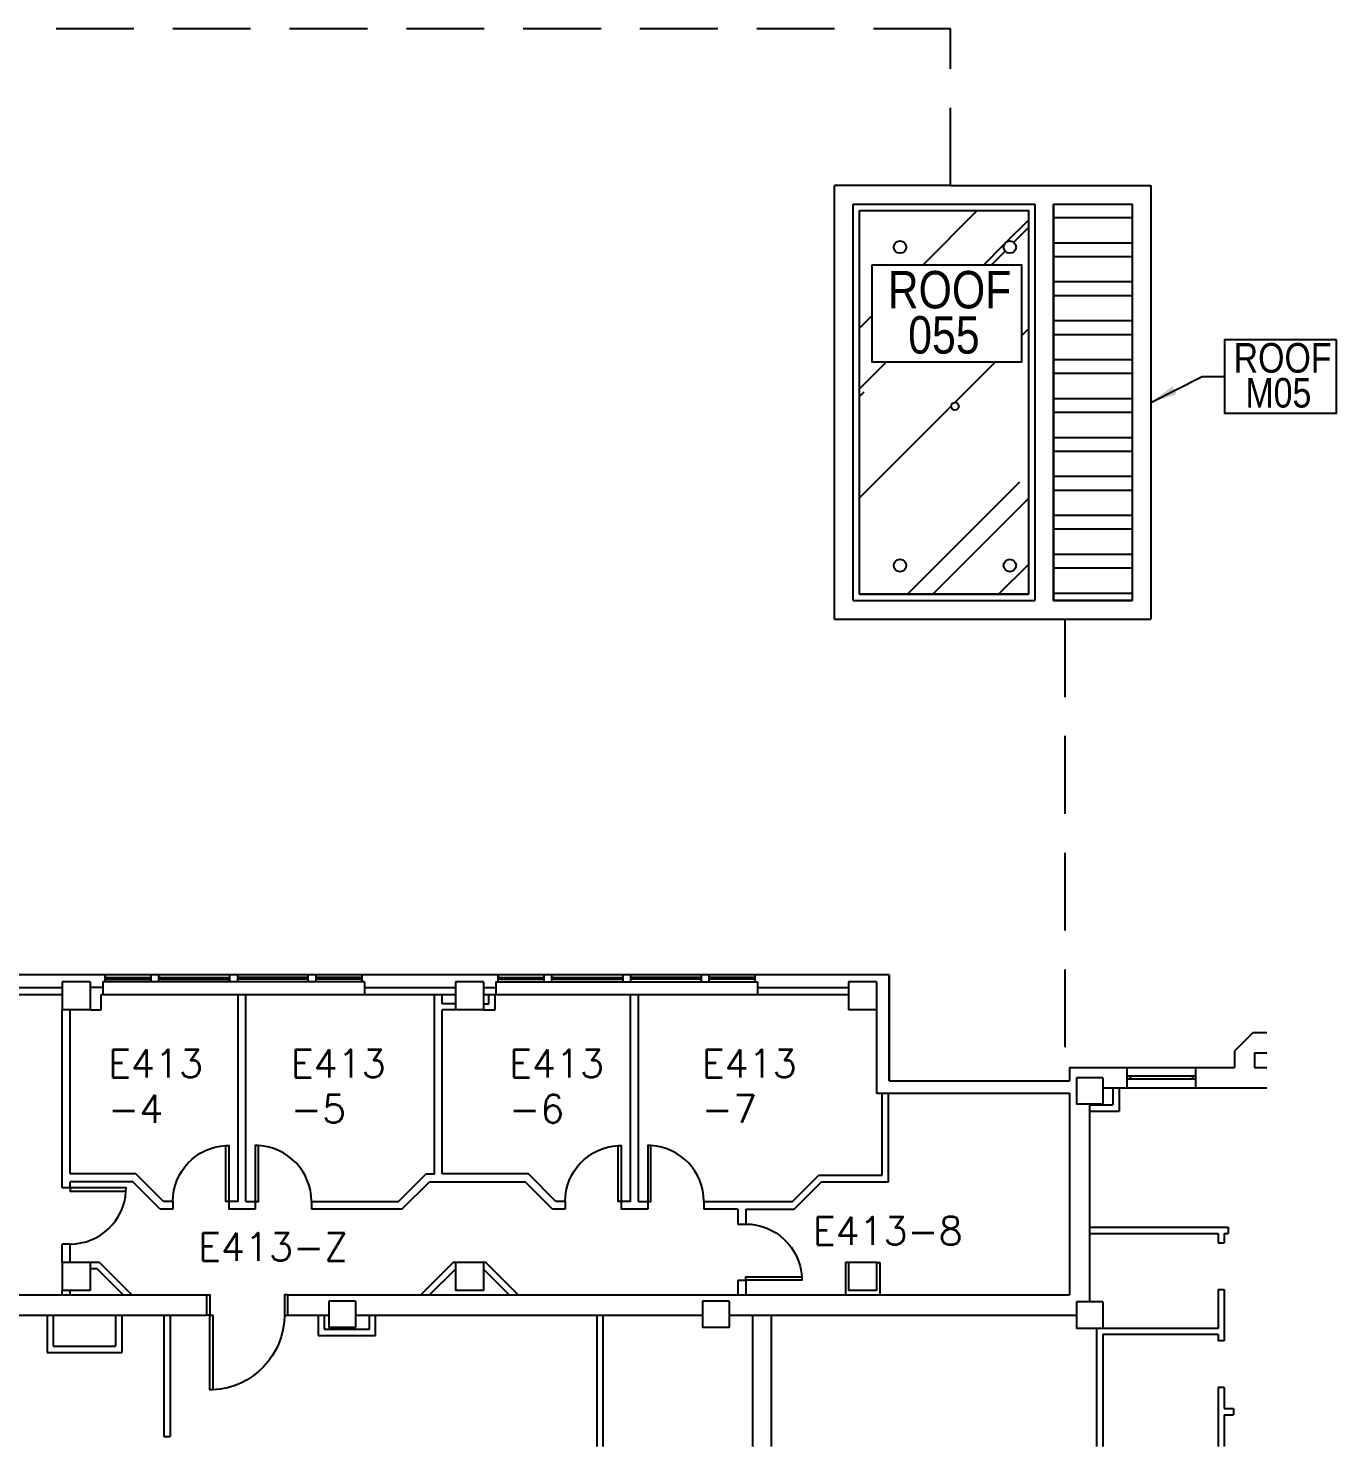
# Model space of a CAD drawing. Extents: x 2774 to 7164, y 18116 to 19938.
# Drawn here: x 6324 to 7164, y 19027 to 19938 of the extents above; entities that cross this region are included whole.
import ezdxf
from ezdxf.enums import TextEntityAlignment as Align

# ---------------------------------------------------------------- set-up
doc = ezdxf.new("R2010")
doc.units = 0
doc.header["$MEASUREMENT"] = 0
doc.linetypes.add('HIDDEN', pattern=[0.375, 0.25, -0.125])
doc.layers.get('0').update_dxf_attribs({"linetype": 'CONTINUOUS'})
for name, color, linetype in [('ARDOOR', 7, 'CONTINUOUS'), ('ARROOMNO', 4, 'CONTINUOUS'), ('ARWALL', 7, 'CONTINUOUS'), ('COL', 14, 'CONTINUOUS'), ('EXROOF', 9, 'CONTINUOUS'), ('EXROOF_LOWER', 254, 'HIDDEN'), ('EXROOF_TEXT', 134, 'CONTINUOUS'), ('EXWALL', 8, 'CONTINUOUS'), ('EXWINDOW', 8, 'CONTINUOUS')]:
    doc.layers.add(name, color=color, linetype=linetype)
doc.styles.add('ARIAL_NARROW', font='ARIALN.TTF', dxfattribs={"height": 17})
doc.styles.add('ROMANS', font='romans.shx', dxfattribs={"height": 18})
doc.dimstyles.get("Standard").update_dxf_attribs({"dimtxt": 0.18, "dimasz": 0.18, "dimexe": 0.18, "dimexo": 0.0625, "dimgap": 0.09, "dimtad": 0, "dimtih": 1, "dimtoh": 1, "dimdec": 4, "dimzin": 0, "dimtxsty": 'STANDARD', "dimcen": 0.09, "dimazin": 3, "dimtfac": 1, "dimtdec": 4, "dimtofl": 0, "dimtmove": 0, "dimatfit": 3, "dimtolj": 1, "dimtzin": 0})

# ---------------------------------------------------------------- blocks, each defined once
blk = doc.blocks.new('COL2')
for p, q in [((-0.5, -0.5), (-0.5, 0.5)), ((-0.5, 0.5), (0.5, 0.5)), ((0.5, -0.5), (0.5, 0.5)), ((-0.5, -0.5), (0.5, -0.5))]:
    blk.add_line(p, q)

msp = doc.modelspace()

# ---------------------------------------------------------------- hatches: boundary and pattern name
at = {"layer": 'EXROOF'}
h = msp.add_hatch(dxfattribs=at)
h.set_pattern_fill('STEEL', color=256, scale=200, angle=135, style=0)
h.set_pattern_definition([(180, (3982, 0), (-5e-15, -25), []), (180, (3973.16, -8.84), (-5e-15, -25), [])])
h.paths.add_polyline_path([(6982.47, 19824.71), (7032.97, 19824.71), (7032.97, 19570.21), (6982.47, 19570.21)])
h = msp.add_hatch(dxfattribs=at)
h.set_pattern_fill('AR-RROOF', color=256, scale=115, angle=45, style=0)
h.paths.add_polyline_path([(6857.97, 19820.71), (6966.47, 19820.71), (6966.47, 19574.21), (6857.97, 19574.21)])
edge = h.paths.add_edge_path(flags=16)
edge.add_arc((6883.97, 19797.21), 4, 0, 360)
h.paths.add_polyline_path([(6866.06, 19785.9), (6962.03, 19785.9), (6962.03, 19723.27), (6866.06, 19723.27)], flags=16)
edge = h.paths.add_edge_path(flags=16)
edge.add_arc((6954.47, 19797.21), 4, 0, 360)
edge = h.paths.add_edge_path(flags=16)
edge.add_arc((6919.22, 19694.96), 2.4, 0, 360)
edge = h.paths.add_edge_path(flags=16)
edge.add_arc((6883.97, 19592.71), 4, 0, 360)
edge = h.paths.add_edge_path(flags=16)
edge.add_arc((6954.47, 19592.71), 4, 0, 360)

# ---------------------------------------------------------------- linework, layer by layer
at = {"layer": 'ARDOOR', "flags": 128}
for points in [[(6416.97, 19184.21, -0.39805), (6450.97, 19220.15), (6452.97, 19220.21), (6452.97, 19184.21), (6450.97, 19184.21), (6450.97, 19220.15)], [(6505.97, 19184.21, 0.39805), (6471.97, 19220.15), (6469.97, 19220.21), (6469.97, 19184.21), (6471.97, 19184.21), (6471.97, 19220.15)], [(6668.97, 19184.21, -0.39805), (6702.97, 19220.15), (6704.97, 19220.21), (6704.97, 19184.21), (6702.97, 19184.21), (6702.97, 19220.15)], [(6757.97, 19184.21, 0.39805), (6723.97, 19220.15), (6721.97, 19220.21), (6721.97, 19184.21), (6723.97, 19184.21), (6723.97, 19220.15)], [(6350.97, 19156.88, 0.39805), (6386.91, 19190.89), (6386.97, 19192.88), (6350.97, 19192.88), (6350.97, 19190.88), (6386.91, 19190.89)], [(6784.9, 19169.71, -0.39805), (6820.84, 19135.7), (6820.9, 19133.71), (6784.9, 19133.71), (6784.9, 19135.71), (6820.84, 19135.7)], [(6488.65, 19111.21, -0.402069), (6442.64, 19063.25), (6442.65, 19063.21), (6440.65, 19063.21), (6440.65, 19111.21), (6442.65, 19111.21), (6442.65, 19063.21)]]:
    msp.add_lwpolyline(points, format="xyb", dxfattribs=at)
at = {"layer": 'ARDOOR'}
for points in [[(6438.65, 19124.21), (6440.65, 19124.21), (6440.65, 19111.21), (6438.65, 19111.21)], [(6490.65, 19124.21), (6488.65, 19124.21), (6488.65, 19111.21), (6490.65, 19111.21)]]:
    msp.add_lwpolyline(points, dxfattribs=at)
at = {"layer": 'ARWALL'}
for p, q in [((6111.47, 19317.21), (6345.97, 19317.21)), ((6111.47, 19317.21), (6345.97, 19317.21)), ((6370.97, 19317.21), (6598.47, 19317.21)), ((6370.97, 19307.21), (6370.97, 19317.21)), ((6458.97, 19184.21), (6458.97, 19317.21)), ((6463.97, 19184.21), (6463.97, 19317.21)), ((6584.97, 19201.88), (6584.97, 19317.21)), ((6589.97, 19311.21), (6589.97, 19317.21)), ((6616.47, 19317.21), (6850.97, 19317.21)), ((6619.97, 19311.21), (6619.97, 19317.21)), ((6623.97, 19307.21), (6623.97, 19317.21)), ((6710.97, 19184.21), (6710.97, 19317.21)), ((6715.97, 19184.21), (6715.97, 19317.21)), ((6345.97, 19192.88), (6345.97, 19307.21)), ((6350.97, 19201.88), (6350.97, 19307.21)), ((6363.97, 19307.21), (6370.97, 19307.21)), ((6598.47, 19311.21), (6589.97, 19311.21)), ((6598.47, 19307.21), (6589.97, 19307.21)), ((6589.97, 19201.88), (6589.97, 19307.21)), ((6616.47, 19311.21), (6619.97, 19311.21)), ((6616.47, 19307.21), (6623.97, 19307.21)), ((6872.47, 19201.18), (6872.47, 19253.71)), ((6876.58, 19196.88), (6876.58, 19253.71)), ((6393.29, 19201.88), (6350.97, 19201.88)), ((6391.22, 19196.88), (6350.97, 19196.88)), ((6350.97, 19192.88), (6350.97, 19196.88)), ((6408.9, 19179.21), (6391.22, 19196.88)), ((6410.97, 19184.21), (6393.29, 19201.88)), ((6561.97, 19184.21), (6579.65, 19201.88)), ((6564.04, 19179.21), (6581.72, 19196.88)), ((6579.65, 19201.88), (6584.97, 19201.88)), ((6581.72, 19196.88), (6643.22, 19196.88)), ((6645.29, 19201.88), (6589.97, 19201.88)), ((6660.9, 19179.21), (6643.22, 19196.88)), ((6662.97, 19184.21), (6645.29, 19201.88)), ((6814.97, 19184.21), (6831.94, 19201.18)), ((6815.9, 19179.21), (6833.58, 19196.88)), ((6831.94, 19201.18), (6872.47, 19201.18)), ((6833.58, 19196.88), (6876.58, 19196.88)), ((6350.97, 19192.88), (6345.97, 19192.88)), ((6416.97, 19179.21), (6408.9, 19179.21)), ((6416.97, 19184.21), (6410.97, 19184.21)), ((6416.97, 19184.21), (6416.97, 19179.21)), ((6458.97, 19184.21), (6452.97, 19184.21)), ((6452.97, 19184.21), (6452.97, 19179.21)), ((6469.97, 19179.21), (6452.97, 19179.21)), ((6463.97, 19184.21), (6469.97, 19184.21)), ((6469.97, 19184.21), (6469.97, 19179.21)), ((6505.97, 19184.21), (6561.97, 19184.21)), ((6505.97, 19184.21), (6505.97, 19179.21)), ((6564.04, 19179.21), (6505.97, 19179.21)), ((6668.97, 19179.21), (6660.9, 19179.21)), ((6668.97, 19184.21), (6662.97, 19184.21)), ((6668.97, 19184.21), (6668.97, 19179.21)), ((6710.97, 19184.21), (6704.97, 19184.21)), ((6704.97, 19184.21), (6704.97, 19179.21)), ((6721.97, 19179.21), (6704.97, 19179.21)), ((6715.97, 19184.21), (6721.97, 19184.21)), ((6721.97, 19184.21), (6721.97, 19179.21)), ((6757.97, 19184.21), (6757.97, 19179.21)), ((6757.97, 19184.21), (6814.97, 19184.21)), ((6779.9, 19179.21), (6757.97, 19179.21)), ((6779.9, 19179.21), (6779.9, 19169.71)), ((6784.9, 19179.21), (6784.9, 19169.71)), ((6784.9, 19179.21), (6815.9, 19179.21)), ((6779.9, 19169.71), (6784.9, 19169.71)), ((6350.97, 19156.88), (6345.97, 19156.88)), ((6345.97, 19144.96), (6345.97, 19156.88)), ((6350.97, 19144.96), (6350.97, 19156.88)), ((6369.97, 19144.96), (6363.97, 19144.96)), ((6368.31, 19140.96), (6363.97, 19140.96)), ((6368.31, 19140.96), (6385.06, 19124.21)), ((6369.97, 19144.96), (6390.72, 19124.21)), ((6596.97, 19144.96), (6576.22, 19124.21)), ((6598.47, 19140.8), (6581.88, 19124.21)), ((6598.47, 19144.96), (6596.97, 19144.96)), ((6617.97, 19144.96), (6616.47, 19144.96)), ((6633.06, 19124.21), (6616.47, 19140.8)), ((6638.72, 19124.21), (6617.97, 19144.96)), ((6848.97, 19144.96), (6848.97, 19124.21)), ((6850.97, 19144.96), (6848.97, 19144.96)), ((6868.97, 19144.96), (6870.97, 19144.96)), ((6870.97, 19144.96), (6870.97, 19124.21)), ((6779.9, 19133.71), (6779.9, 19124.21)), ((6779.9, 19133.71), (6784.9, 19133.71)), ((6784.9, 19133.71), (6784.9, 19124.21)), ((6345.97, 19124.21), (6345.97, 19126.96)), ((6350.97, 19124.21), (6350.97, 19126.96)), ((6510.22, 19111.21), (6510.22, 19098.21)), ((6514.22, 19111.21), (6514.22, 19102.21)), ((6543.22, 19102.21), (6543.22, 19111.21)), ((6547.22, 19098.21), (6547.22, 19111.21)), ((6510.22, 19098.21), (6547.22, 19098.21)), ((6514.22, 19102.21), (6543.22, 19102.21))]:
    msp.add_line(p, q, dxfattribs=at)
at = {"layer": 'ARWALL', "linetype": 'CONTINUOUS'}
for p, q in [((7020.72, 19257.21), (7020.72, 19246.21)), ((7024.72, 19257.21), (7024.72, 19242.21)), ((7005.72, 19246.21), (7020.72, 19246.21)), ((7005.72, 19242.21), (7024.72, 19242.21)), ((7005.72, 19167.71), (7094.72, 19167.71)), ((7094.72, 19167.71), (7094.72, 19163.71)), ((7005.72, 19163.71), (7088.22, 19163.71)), ((7088.22, 19163.71), (7088.22, 19157.71)), ((7092.22, 19163.71), (7092.22, 19157.71)), ((7092.22, 19163.71), (7094.72, 19163.71)), ((7088.22, 19157.71), (7092.22, 19157.71)), ((7088.22, 19127.71), (7092.22, 19127.71)), ((7088.22, 19127.71), (7088.22, 19102.71)), ((7092.22, 19127.71), (7092.22, 19094.71)), ((6336.22, 19111.21), (6336.22, 19087.21)), ((6340.22, 19111.21), (6340.22, 19091.21)), ((6380.22, 19111.21), (6380.22, 19091.21)), ((6384.22, 19111.21), (6384.22, 19087.21)), ((6411.22, 19111.21), (6411.22, 19033.21)), ((6415.22, 19111.21), (6415.22, 19033.21)), ((6689.22, 19111.21), (6689.22, 19026.73)), ((6693.22, 19111.21), (6693.22, 19026.73)), ((6789.22, 19111.21), (6789.22, 19026.73)), ((6801.22, 19111.21), (6801.22, 19026.73)), ((7010.22, 19102.71), (7010.22, 19026.73)), ((7088.22, 19102.71), (7014.22, 19102.71)), ((7014.22, 19098.71), (7014.22, 19026.73)), ((7088.22, 19098.71), (7014.22, 19098.71)), ((7088.22, 19098.71), (7088.22, 19094.71)), ((7092.22, 19094.71), (7088.22, 19094.71)), ((6336.22, 19087.21), (6384.22, 19087.21)), ((6340.22, 19091.21), (6380.22, 19091.21)), ((7088.22, 19064.71), (7088.22, 19026.73)), ((7092.22, 19064.71), (7088.22, 19064.71)), ((7092.22, 19064.71), (7092.22, 19051.21)), ((7092.22, 19051.21), (7098.22, 19051.21)), ((7098.22, 19051.21), (7098.22, 19047.21)), ((7092.22, 19047.21), (7092.22, 19026.73)), ((7092.22, 19047.21), (7098.22, 19047.21)), ((6411.22, 19033.21), (6415.22, 19033.21))]:
    msp.add_line(p, q, dxfattribs=at)
at = {"layer": 'EXROOF'}
for points in [[(6982.47, 19824.71), (7032.97, 19824.71), (7032.97, 19570.21), (6982.47, 19570.21)], [(6857.97, 19820.71), (6966.47, 19820.71), (6966.47, 19574.21), (6857.97, 19574.21)]]:
    msp.add_lwpolyline(points, close=True, dxfattribs=at)
at = {"layer": 'EXROOF_LOWER', "ltscale": 200}
for p, q in [((3116.97, 19937.71), (6916.47, 19937.71)), ((6916.47, 19836.71), (6916.47, 19937.71)), ((6989.72, 19558.21), (6989.72, 19261.71)), ((6989.72, 19558.21), (6989.72, 19261.71))]:
    msp.add_line(p, q, dxfattribs=at)
at = {"layer": 'EXROOF_TEXT'}
for points in [[(6866.06, 19785.9), (6962.03, 19785.9), (6962.03, 19723.27), (6866.06, 19723.27)], [(7164.36, 19737.6), (7092.39, 19737.6), (7092.39, 19690.62), (7164.36, 19690.62)]]:
    msp.add_lwpolyline(points, close=True, dxfattribs=at)
at = {"layer": 'EXWALL'}
for p, q in [((6841.97, 19558.21), (6841.97, 19836.71)), ((6884.47, 19836.71), (6841.97, 19836.71)), ((6916.47, 19836.71), (6884.47, 19836.71)), ((6916.47, 19836.71), (7044.97, 19836.71)), ((7044.97, 19836.71), (7044.97, 19558.21)), ((6853.97, 19824.71), (6970.47, 19824.71)), ((6853.97, 19570.21), (6853.97, 19824.71)), ((6970.47, 19824.71), (6970.47, 19570.21)), ((6982.47, 19824.71), (6982.47, 19570.21)), ((6982.47, 19824.71), (7032.97, 19824.71)), ((7032.97, 19824.71), (7032.97, 19570.21)), ((6857.97, 19820.71), (6966.47, 19820.71)), ((6857.97, 19574.21), (6857.97, 19820.71)), ((6966.47, 19820.71), (6966.47, 19574.21)), ((6853.97, 19570.21), (6970.47, 19570.21)), ((6857.97, 19574.21), (6966.47, 19574.21)), ((6982.47, 19570.21), (7032.97, 19570.21)), ((6841.97, 19558.21), (7044.97, 19558.21)), ((6876.97, 19329.71), (6876.97, 19261.71)), ((6868.97, 19307.21), (6868.97, 19253.71))]:
    msp.add_line(p, q, dxfattribs=at)
at = {"layer": 'EXWALL', "linetype": 'CONTINUOUS'}
for p, q in [((6876.97, 19329.71), (6119.47, 19329.71)), ((6539.97, 19325.21), (6371.97, 19325.21)), ((6371.97, 19325.21), (6371.97, 19317.21)), ((6539.97, 19325.21), (6539.97, 19317.21)), ((6624.47, 19325.21), (6792.47, 19325.21)), ((6624.47, 19325.21), (6624.47, 19317.21)), ((6792.47, 19325.21), (6792.47, 19317.21)), ((6876.97, 19261.71), (6876.97, 19329.71)), ((6287.47, 19321.71), (6345.97, 19321.71)), ((6371.97, 19321.71), (6363.97, 19321.71)), ((6539.97, 19321.71), (6598.47, 19321.71)), ((6616.47, 19321.71), (6624.47, 19321.71)), ((6792.47, 19321.71), (6850.97, 19321.71)), ((7110.72, 19292.71), (7098.72, 19280.71)), ((7110.72, 19292.71), (7119.56, 19292.71)), ((7098.72, 19280.71), (7098.72, 19270.21)), ((7111.72, 19279.71), (7111.72, 19270.21)), ((7111.72, 19279.71), (7119.56, 19279.71)), ((6992.72, 19270.21), (7098.72, 19270.21)), ((6992.72, 19270.21), (6992.72, 19261.71)), ((6992.72, 19270.21), (6992.72, 19261.71)), ((7111.72, 19270.21), (7119.56, 19270.21)), ((6876.97, 19261.71), (6992.72, 19261.71)), ((6876.97, 19261.71), (6992.72, 19261.71)), ((6868.97, 19253.71), (6992.72, 19253.71)), ((6992.72, 19253.71), (6992.72, 19124.21)), ((7014.22, 19257.21), (7119.56, 19257.21)), ((7005.72, 19246.71), (7005.72, 19119.71)), ((6019.15, 19124.21), (6438.65, 19124.21)), ((6438.65, 19124.21), (6438.65, 19111.21)), ((6490.65, 19124.21), (6992.72, 19124.21)), ((6490.65, 19124.21), (6490.65, 19111.21)), ((6294.22, 19111.21), (6438.65, 19111.21)), ((6490.65, 19111.21), (6517.22, 19111.21)), ((6534.22, 19111.21), (6757.22, 19111.21)), ((6774.22, 19111.21), (6997.22, 19111.21))]:
    msp.add_line(p, q, dxfattribs=at)
at = {"layer": 'EXWALL'}
for centre in [(6883.97, 19797.21), (6954.47, 19797.21), (6883.97, 19592.71), (6954.47, 19592.71)]:
    msp.add_circle(centre, 4, dxfattribs=at)
at = {"layer": 'EXWALL', "linetype": 'BYBLOCK'}
msp.add_circle((6919.22, 19694.96), 2.4, dxfattribs=at)
at = {"layer": 'EXWINDOW', "linetype": 'CONTINUOUS'}
for p, q in [((6373.47, 19325.21), (6373.47, 19329.71)), ((6374.47, 19327.96), (6373.47, 19327.96)), ((6374.47, 19326.96), (6373.47, 19326.96)), ((6374.47, 19326.96), (6374.47, 19327.96)), ((6374.47, 19327.96), (6401.97, 19327.96)), ((6374.47, 19326.96), (6401.97, 19326.96)), ((6401.97, 19326.96), (6401.97, 19327.96)), ((6401.97, 19327.96), (6402.97, 19327.96)), ((6401.97, 19326.96), (6402.97, 19326.96)), ((6402.97, 19325.21), (6402.97, 19329.71)), ((6407.97, 19325.21), (6407.97, 19329.71)), ((6408.97, 19327.96), (6407.97, 19327.96)), ((6408.97, 19326.96), (6407.97, 19326.96)), ((6408.97, 19327.96), (6452.47, 19327.96)), ((6408.97, 19326.96), (6408.97, 19327.96)), ((6408.97, 19326.96), (6452.47, 19326.96)), ((6452.47, 19327.96), (6453.47, 19327.96)), ((6452.47, 19327.96), (6452.47, 19326.96)), ((6452.47, 19326.96), (6453.47, 19326.96)), ((6453.47, 19329.71), (6453.47, 19325.21)), ((6458.47, 19329.71), (6458.47, 19325.21)), ((6459.47, 19327.96), (6458.47, 19327.96)), ((6459.47, 19326.96), (6458.47, 19326.96)), ((6459.47, 19327.96), (6459.47, 19326.96)), ((6502.97, 19327.96), (6459.47, 19327.96)), ((6502.97, 19326.96), (6459.47, 19326.96)), ((6502.97, 19327.96), (6503.97, 19327.96)), ((6502.97, 19326.96), (6502.97, 19327.96)), ((6502.97, 19326.96), (6503.97, 19326.96)), ((6503.97, 19325.21), (6503.97, 19329.71)), ((6508.97, 19325.21), (6508.97, 19329.71)), ((6509.97, 19327.96), (6508.97, 19327.96)), ((6509.97, 19326.96), (6508.97, 19326.96)), ((6509.97, 19326.96), (6509.97, 19327.96)), ((6537.47, 19327.96), (6509.97, 19327.96)), ((6537.47, 19326.96), (6509.97, 19326.96)), ((6537.47, 19326.96), (6537.47, 19327.96)), ((6537.47, 19327.96), (6538.47, 19327.96)), ((6537.47, 19326.96), (6538.47, 19326.96)), ((6538.47, 19325.21), (6538.47, 19329.71)), ((6625.97, 19325.21), (6625.97, 19329.71)), ((6626.97, 19327.96), (6625.97, 19327.96)), ((6626.97, 19326.96), (6625.97, 19326.96)), ((6626.97, 19327.96), (6654.47, 19327.96)), ((6626.97, 19326.96), (6626.97, 19327.96)), ((6626.97, 19326.96), (6654.47, 19326.96)), ((6654.47, 19326.96), (6654.47, 19327.96)), ((6654.47, 19327.96), (6655.47, 19327.96)), ((6654.47, 19326.96), (6655.47, 19326.96)), ((6655.47, 19325.21), (6655.47, 19329.71)), ((6660.47, 19325.21), (6660.47, 19329.71)), ((6661.47, 19327.96), (6660.47, 19327.96)), ((6661.47, 19326.96), (6660.47, 19326.96)), ((6661.47, 19327.96), (6704.97, 19327.96)), ((6661.47, 19326.96), (6661.47, 19327.96)), ((6661.47, 19326.96), (6704.97, 19326.96)), ((6704.97, 19327.96), (6705.97, 19327.96)), ((6704.97, 19327.96), (6704.97, 19326.96)), ((6704.97, 19326.96), (6705.97, 19326.96)), ((6705.97, 19329.71), (6705.97, 19325.21)), ((6710.97, 19329.71), (6710.97, 19325.21)), ((6711.97, 19327.96), (6710.97, 19327.96)), ((6711.97, 19326.96), (6710.97, 19326.96)), ((6755.47, 19327.96), (6711.97, 19327.96)), ((6711.97, 19327.96), (6711.97, 19326.96)), ((6755.47, 19326.96), (6711.97, 19326.96)), ((6755.47, 19327.96), (6756.47, 19327.96)), ((6755.47, 19326.96), (6755.47, 19327.96)), ((6755.47, 19326.96), (6756.47, 19326.96)), ((6756.47, 19325.21), (6756.47, 19329.71)), ((6761.47, 19325.21), (6761.47, 19329.71)), ((6762.47, 19327.96), (6761.47, 19327.96)), ((6762.47, 19326.96), (6761.47, 19326.96)), ((6789.97, 19327.96), (6762.47, 19327.96)), ((6762.47, 19326.96), (6762.47, 19327.96)), ((6789.97, 19326.96), (6762.47, 19326.96)), ((6789.97, 19326.96), (6789.97, 19327.96)), ((6789.97, 19327.96), (6790.97, 19327.96)), ((6789.97, 19326.96), (6790.97, 19326.96)), ((6790.97, 19325.21), (6790.97, 19329.71)), ((7029.72, 19270.21), (7029.72, 19257.21)), ((7073.72, 19270.21), (7073.72, 19257.21)), ((7031.72, 19264.71), (7029.72, 19264.71)), ((7031.72, 19262.71), (7029.72, 19262.71)), ((7071.72, 19264.71), (7031.72, 19264.71)), ((7031.72, 19264.71), (7031.72, 19262.71)), ((7071.72, 19262.71), (7031.72, 19262.71)), ((7073.72, 19264.71), (7071.72, 19264.71)), ((7071.72, 19264.71), (7071.72, 19262.71)), ((7073.72, 19262.71), (7071.72, 19262.71))]:
    msp.add_line(p, q, dxfattribs=at)

# ---------------------------------------------------------------- block references
at = {"layer": 'COL', "linetype": 'CONTINUOUS', "rotation": 180}
for p, xscale, yscale, zscale in [((6354.97, 19316.21), 18, 18, 18), ((6607.47, 19316.21), 18, 18, 18), ((6859.97, 19316.21), 18, 18, 18), ((7005.72, 19255.21), 17, 17, 17), ((6354.97, 19135.96), 18, 18, 18), ((6607.47, 19135.96), 18, 18, 18), ((6859.97, 19135.96), 18, 18, 18), ((6525.72, 19111.71), 17, 17, 17), ((6765.72, 19111.71), 17, 17, 17), ((7005.72, 19111.21), 17, 17, 17)]:
    msp.add_blockref('COL2', p, dxfattribs=dict(at, xscale=xscale, yscale=yscale, zscale=zscale))

# ---------------------------------------------------------------- texts
at = {"layer": 'ARROOMNO', "style": 'ROMANS'}
for s, p in [('E413', (6375.41, 19263.86)), ('E413', (6492.77, 19263.86)), ('E413', (6632.93, 19263.86)), ('E413', (6756.72, 19263.86)), ('-4', (6375.41, 19234.71)), ('-5', (6492.77, 19234.71)), ('-6', (6632.93, 19234.71)), ('-7', (6756.72, 19234.71))]:
    msp.add_text(s, height=18, dxfattribs=at).set_placement(p)
at = {"layer": 'ARROOMNO', "linetype": 'CONTINUOUS', "style": 'ROMANS'}
for s, p in [('E413-8', (6827.83, 19156.38)), ('E413-Z', (6433.22, 19146.04))]:
    msp.add_text(s, height=18, dxfattribs=at).set_placement(p)
at = {"layer": 'EXROOF_TEXT', "style": 'ARIAL_NARROW'}
for s, height, p in [('ROOF', 24, (6915.77, 19757.86)), ('055', 24, (6912.16, 19728.81)), ('ROOF', 19, (7129.67, 19716.57)), ('M05', 19, (7126.96, 19694.16))]:
    msp.add_text(s, height=height, dxfattribs=at).set_placement(p, align=Align.CENTER)

# ---------------------------------------------------------------- leaders
at = {"layer": 'EXROOF_TEXT'}
msp.add_leader([(7044.97, 19697.46), (7077.91, 19714.11), (7092.39, 19714.11)], dimstyle='STANDARD', override={"dimscale": 96, "dimgap": 0.09, "dimtad": 0}, dxfattribs=at)

doc.saveas('drawing.dxf')
